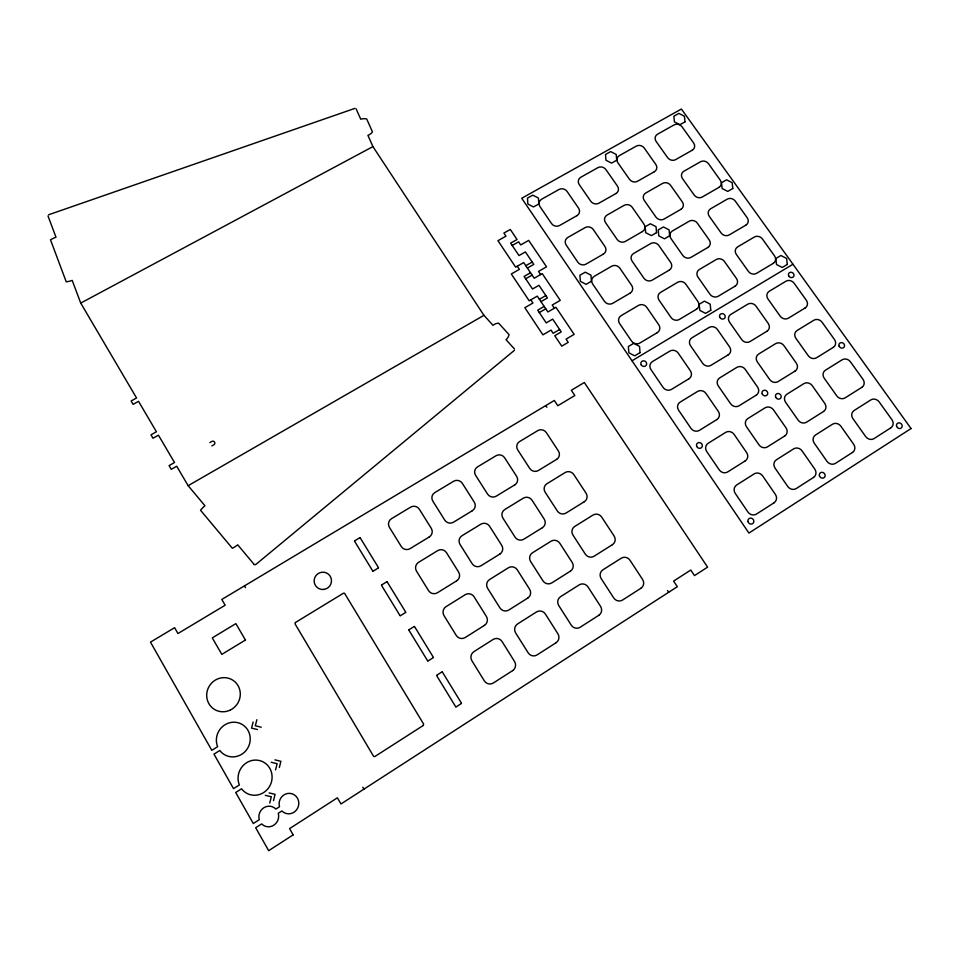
<?xml version="1.0" encoding="UTF-8"?>
<svg xmlns="http://www.w3.org/2000/svg" width="959" height="959" viewBox="0 0 959 959"><rect width="100%" height="100%" fill="white"/><g stroke="black" fill="none" stroke-linecap="round" stroke-linejoin="round"><path stroke-width="1.44" d="M273.519 800.621L275.101 794.352L269.107 792.913M275.581 769.873L277.139 763.676L271.181 762.237M269.731 803.043L271.313 796.761L265.319 795.323M279.345 767.5L280.903 761.302L274.945 759.864M253.14 722.019L251.558 728.121L257.48 729.547M256.892 719.694L255.31 725.783L261.232 727.21M514.408 350.323L255.669 564.599L254.315 564.599M423.267 725.472L423.626 724.093L344.557 593.297L343.49 593.189L295.444 622.487M295.396 622.511L295.036 623.877L373.662 756.447L374.861 756.519L423.231 725.495M456.052 706.939L461.399 703.51M436.693 675.256L442.039 671.875M427.978 661.003L433.324 657.634M408.918 629.799L414.24 626.479M400.335 615.75L405.657 612.453M381.55 585.014L386.873 581.753M373.099 571.168L378.409 567.944M354.59 540.888L359.901 537.699M632.005 360.776L792.961 264.252M559.636 329.512L553.163 333.3L551.029 330.1L542.926 334.847L524.849 307.707L532.94 303.02L530.818 299.855M539.306 312.55L545.767 308.798M539.39 299.28L545.839 295.552M540.984 301.665L547.421 297.925L538.958 285.303L532.521 289.019L524.093 276.432L530.531 272.74M544.173 306.412L537.711 310.165L546.222 322.907L552.684 319.131L561.243 331.91L554.77 335.71L561.746 346.151L568.219 342.339L566.074 339.126L574.141 334.379L555.944 307.288L547.889 311.975L537.28 296.127L529.2 300.79L511.303 273.986L519.37 269.371L517.273 266.242M47.998 215.943L55.994 237.221A25.306 23.04 -13.7 0 0 50.515 239.846L66.231 281.814A25.306 23.04 -13.7 0 0 72.213 280.412L80.724 303.08L136.55 397.973L131.131 400.982L133.109 404.35L138.528 401.33L156.425 431.766L150.995 434.823L152.996 438.227L158.427 435.17L174.514 462.514L169.072 465.618L171.265 469.347L176.708 466.23L188.144 485.686L483.947 315.331L492.986 325.305A9.818 9.266 20.6 0 1 498.644 323.171L509.061 334.643A9.818 9.266 20.6 0 1 506.016 339.666L514.48 348.992M527.378 268.052L533.791 264.372L525.4 251.917L518.987 255.562L510.644 243.13L517.057 239.498L510.296 229.465L503.895 233.073L505.968 236.166L497.949 240.685L515.666 267.165L523.698 262.574L534.211 278.23L542.231 273.627L560.248 300.383L552.204 305.046L554.338 308.223M525.664 278.793L532.101 275.101M209.829 442.602L211.831 441.452A2.014 1.93 -17.2 0 1 214.576 442.123A2.014 1.93 -17.2 0 1 213.821 444.784L211.807 445.935M525.796 265.703L532.221 262.035M512.214 245.456L518.615 241.824L520.701 244.929L528.697 240.397L546.534 266.818L538.526 271.409L540.636 274.55M80.724 303.08L372.931 146.607L483.947 315.331M48.633 214.768L354.914 108.379M188.144 485.686L204.974 505.765A26.313 25.449 -27.8 0 0 200.551 510.284L232.342 548.272A26.313 25.449 -27.8 0 0 237.712 544.82L254.195 564.491M545.779 405.573L546.87 407.227M667.536 590.516L668.699 592.266M360.176 537.771L378.481 567.656M387.148 581.825L405.729 612.166M414.528 626.539L433.384 657.335M442.327 671.947L461.471 703.211M354.53 541.176L372.811 571.108M381.478 585.302L400.047 615.678M408.846 630.087L427.69 660.931M436.621 675.556L455.753 706.867M244.449 585.889L245.504 587.687M362.802 787.231L363.929 789.149M356.137 108.87L360.752 119.228A9.482 8.595 7 0 1 366.71 119L372.452 131.863A9.482 8.595 7 0 1 367.908 135.327L372.931 146.607M293.142 834.869L268.676 850.681L255.681 827.749L261.663 823.913A10.381 9.842 -70.8 0 0 278.278 813.268L281.898 810.954A10.297 9.818 -72.4 0 0 297.889 807.658A10.297 9.818 -72.4 0 0 289.69 793.345A10.297 9.818 -72.4 0 0 279.501 806.759L275.88 809.072A10.381 9.842 -70.8 0 0 259.266 819.705L253.296 823.529L235.698 792.494L241.536 788.801A17.706 16.902 -67.2 0 0 270.162 785.301A17.706 16.902 -67.2 0 0 255.837 760.079A17.706 16.902 -67.2 0 0 239.354 784.953L233.517 788.634L213.965 754.134L219.791 750.501A17.514 16.771 -62 0 0 248.273 747.109A17.514 16.771 -62 0 0 234.128 722.199A17.514 16.771 -62 0 0 217.633 746.701L211.807 750.322L150.479 642.122L174.61 627.677L177.954 633.527L225.161 605.213L221.793 599.447L554.326 400.466L557.802 405.729L574.825 395.516L571.336 390.277L584.319 382.509L707.598 567.141L694.496 575.604L690.792 570.03L673.614 581.094L677.318 586.692L340.972 803.966L337.388 797.804L289.57 828.624L293.142 834.869M911.05 428.541L748.907 533.06L521.732 198.261L681.393 109.026L911.05 428.541M512.645 670.605L493.31 683.012A6.677 6.473 72.2 0 1 484.331 680.842L471.912 660.763A6.629 6.461 70.7 0 1 473.89 651.664L493.19 639.425A6.605 6.413 66.2 0 1 502.096 641.583L514.539 661.494A6.653 6.437 68.2 0 1 512.645 670.605M556.076 642.722L537.052 654.937A6.617 6.389 63.8 0 1 528.133 652.791L515.666 632.952A6.569 6.365 61.5 0 1 517.548 623.973L536.549 611.926A6.557 6.329 58.5 0 1 545.383 614.06L557.874 633.731A6.593 6.341 60.9 0 1 556.076 642.722M598.848 615.27L580.111 627.294A6.569 6.293 57.8 0 1 571.264 625.16L558.761 605.561A6.521 6.269 55.4 0 1 560.536 596.714L579.248 584.846A6.497 6.222 53.4 0 1 588.023 586.968L600.562 606.388A6.545 6.245 55.7 0 1 598.848 615.27M640.972 588.227L622.511 600.07A6.521 6.198 53.5 0 1 613.736 597.948L601.185 578.601A6.473 6.174 51.3 0 1 602.875 569.85L621.3 558.174A6.461 6.126 49.9 0 1 630.003 560.272L642.59 579.476A6.497 6.15 52 0 1 640.972 588.227M774.045 502.792L756.471 514.072A6.377 5.886 46.1 0 1 747.912 511.998L735.241 493.382A6.341 5.862 44.5 0 1 736.644 485.014L754.194 473.878A6.317 5.814 44 0 1 762.681 475.94L775.375 494.4A6.353 5.838 45.4 0 1 774.045 502.792M813.544 477.426L796.234 488.551A6.341 5.79 44.8 0 1 787.747 486.489L775.04 468.088A6.305 5.766 43.4 0 1 776.37 459.817L793.656 448.86A6.281 5.73 43 0 1 802.084 450.898L814.802 469.143A6.317 5.754 44.3 0 1 813.544 477.426M852.479 452.444L835.421 463.389A6.293 5.694 43.7 0 1 826.982 461.339L814.251 443.166A6.257 5.67 42.5 0 1 815.498 435.002L832.544 424.19A6.245 5.634 42.1 0 1 840.899 426.228L853.654 444.257A6.281 5.658 43.3 0 1 852.479 452.444M890.839 427.81L874.033 438.599A6.257 5.61 42.8 0 1 865.665 436.573L852.899 418.592A6.222 5.586 41.7 0 1 854.073 410.536L870.868 399.891A6.21 5.55 41.4 0 1 879.163 401.905L891.942 419.73A6.245 5.574 42.5 0 1 890.839 427.81M484.427 625.4L465.151 637.555A6.569 6.437 67.8 0 1 456.232 635.397L444.005 615.618A6.533 6.413 64.3 0 1 446.019 606.675L465.259 594.676A6.509 6.377 58.6 0 1 474.106 596.822L486.369 616.433A6.545 6.389 62.7 0 1 484.427 625.4M527.762 598.068L508.773 610.044A6.521 6.341 57.6 0 1 499.927 607.898L487.651 588.358A6.473 6.317 53.7 0 1 489.569 579.536L508.522 567.716A6.461 6.269 50.9 0 1 517.285 569.85L529.596 589.222A6.497 6.293 54.6 0 1 527.762 598.068M570.425 571.144L551.737 582.94A6.473 6.245 51.7 0 1 542.95 580.818L530.627 561.506A6.437 6.222 48.4 0 1 532.449 552.804L551.113 541.176A6.413 6.174 46.9 0 1 559.816 543.274L572.175 562.418A6.449 6.198 49.9 0 1 570.425 571.144M612.453 544.64L594.041 556.256A6.425 6.138 48.1 0 1 585.326 554.146L572.967 535.074A6.389 6.114 45.4 0 1 574.693 526.479L593.082 515.019A6.377 6.078 44.4 0 1 601.713 517.117L614.108 536.021A6.413 6.102 47 0 1 612.453 544.64M745.263 460.859L727.725 471.924A6.293 5.826 42.5 0 1 719.226 469.862L706.735 451.521A6.269 5.802 40.9 0 1 708.186 443.274L725.699 432.365A6.245 5.766 40.6 0 1 734.126 434.403L746.641 452.612A6.281 5.79 42.1 0 1 745.263 460.859M784.702 435.985L767.416 446.894A6.257 5.73 41.6 0 1 758.989 444.844L746.462 426.707A6.222 5.706 40.2 0 1 747.828 418.568L765.09 407.815A6.21 5.67 39.9 0 1 773.457 409.841L785.996 427.834A6.245 5.694 41.3 0 1 784.702 435.985M823.565 411.471L806.531 422.212A6.222 5.646 40.9 0 1 798.164 420.186L785.601 402.253A6.186 5.622 39.6 0 1 786.895 394.221L803.906 383.624A6.174 5.586 39.3 0 1 812.213 385.638L824.788 403.427A6.21 5.61 40.6 0 1 823.565 411.471M861.865 387.316L845.083 397.901A6.186 5.562 40.2 0 1 836.775 395.875L824.189 378.158A6.15 5.538 39.1 0 1 825.399 370.222L842.17 359.781A6.138 5.49 38.9 0 1 850.417 361.783L863.016 379.368A6.174 5.514 40 0 1 861.865 387.316M456.628 580.854L437.4 592.77A6.473 6.389 56.6 0 1 428.553 590.636L416.506 571.144A6.437 6.365 46.3 0 1 418.556 562.346L437.748 550.586A6.413 6.317 43.2 0 1 446.522 552.72L458.606 572.043A6.449 6.341 51.2 0 1 456.628 580.854M499.855 554.062L480.915 565.798A6.425 6.293 47.2 0 1 472.14 563.676L460.032 544.424A6.389 6.257 41.1 0 1 461.986 535.745L480.891 524.165A6.377 6.222 40.2 0 1 489.605 526.275L501.737 545.359A6.413 6.245 45.3 0 1 499.855 554.062M542.422 527.678L523.77 539.234A6.389 6.186 43.5 0 1 515.055 537.124L502.912 518.1A6.353 6.162 39.4 0 1 504.77 509.541L523.398 498.129A6.341 6.114 38.9 0 1 532.041 500.226L544.209 519.095A6.365 6.138 42.5 0 1 542.422 527.678M584.355 501.689L565.978 513.077A6.341 6.09 41.6 0 1 557.335 510.979L545.144 492.183A6.317 6.054 38.5 0 1 546.918 483.732L565.259 472.487A6.293 6.018 38.2 0 1 573.83 474.573L586.057 493.214A6.329 6.042 41 0 1 584.355 501.689M716.888 419.527L699.387 430.375A6.222 5.778 38.8 0 1 690.948 428.337L678.636 410.248A6.198 5.742 37.1 0 1 680.123 402.133L697.601 391.428A6.174 5.706 36.9 0 1 705.98 393.466L718.315 411.411A6.21 5.73 38.5 0 1 716.888 419.527M756.255 395.132L739.005 405.825A6.186 5.682 38.3 0 1 730.638 403.787L718.279 385.902A6.162 5.658 36.8 0 1 719.694 377.906L736.92 367.345A6.138 5.61 36.7 0 1 745.227 369.371L757.598 387.112A6.174 5.646 38.1 0 1 756.255 395.132M795.059 371.085L778.049 381.622A6.15 5.586 37.9 0 1 769.741 379.596L757.358 361.927A6.126 5.562 36.6 0 1 758.689 354.015L775.675 343.61A6.102 5.526 36.5 0 1 783.923 345.624L796.318 363.161A6.138 5.55 37.7 0 1 795.059 371.085M833.299 347.374L816.541 357.767A6.114 5.502 37.6 0 1 808.281 355.753L795.874 338.275A6.09 5.478 36.4 0 1 797.133 330.471L813.867 320.222A6.066 5.442 36.3 0 1 822.055 322.212L834.486 339.546A6.102 5.466 37.4 0 1 833.299 347.374M429.248 536.968L410.068 548.656A6.389 6.329 29 0 1 401.282 546.522L389.414 527.318A6.365 6.293 17.9 0 1 391.5 518.675L410.644 507.143A6.353 6.245 23 0 1 419.359 509.253L431.262 528.301A6.377 6.281 31.4 0 1 429.248 536.968M472.355 510.703L453.475 522.211A6.353 6.222 32.8 0 1 444.748 520.102L432.833 501.125A6.329 6.186 26.6 0 1 434.823 492.59L453.679 481.238A6.305 6.15 28.3 0 1 462.322 483.336L474.273 502.156A6.329 6.174 33.4 0 1 472.355 510.703M514.827 484.834L496.223 496.175A6.317 6.126 33.9 0 1 487.568 494.077L475.604 475.328A6.281 6.09 29.7 0 1 477.498 466.901L496.067 455.717A6.269 6.042 30.5 0 1 504.65 457.803L516.649 476.395A6.293 6.078 34.2 0 1 514.827 484.834M556.664 459.349L538.335 470.521A6.281 6.018 34.4 0 1 529.74 468.436L517.728 449.915A6.245 5.994 31.3 0 1 519.538 441.596L537.843 430.579A6.234 5.946 31.7 0 1 546.354 432.641L558.402 451.018A6.257 5.982 34.5 0 1 556.664 459.349M688.922 378.781L671.456 389.414A6.15 5.718 34.9 0 1 663.077 387.388L650.933 369.551A6.126 5.682 33.2 0 1 652.456 361.567L669.909 351.066A6.114 5.646 33.3 0 1 678.217 353.092L690.384 370.785A6.138 5.67 34.9 0 1 688.922 378.781M728.217 354.842L710.991 365.331A6.126 5.622 34.9 0 1 702.683 363.305L690.504 345.672A6.09 5.598 33.4 0 1 691.954 337.796L709.145 327.451A6.078 5.562 33.5 0 1 717.392 329.452L729.595 346.942A6.102 5.586 34.9 0 1 728.217 354.842M766.948 331.251L749.974 341.584A6.09 5.538 34.9 0 1 741.715 339.582L729.511 322.14A6.054 5.514 33.6 0 1 730.878 314.36L747.828 304.159A6.042 5.466 33.6 0 1 756.016 306.149L768.243 323.447A6.066 5.49 34.9 0 1 766.948 331.251M805.116 307.983L788.394 318.184A6.054 5.442 34.9 0 1 780.194 316.182L767.955 298.944A6.018 5.418 33.7 0 1 769.25 291.26L785.96 281.203A6.006 5.382 33.7 0 1 794.088 283.181L806.351 300.287A6.03 5.406 34.8 0 1 805.116 307.983M245.432 640.025L221.817 654.386L212.287 637.879L235.878 623.626L245.432 640.025M640.037 352.648L634.702 355.837L628.852 352.78L628.361 346.523L633.695 343.346L639.533 346.391L640.037 352.648M710.787 310.26L705.584 313.377L699.794 310.368L699.219 304.255L704.421 301.15L710.199 304.147L710.787 310.26M787.291 264.432L782.232 267.465L776.502 264.504L775.843 258.534L780.89 255.514L786.62 258.462L787.291 264.432M657.263 332.653L639.833 343.058A6.09 5.646 30.5 0 1 631.525 341.044L619.574 323.495A6.054 5.61 28.8 0 1 621.144 315.655L638.55 305.382A6.042 5.574 29.2 0 1 646.798 307.383L658.773 324.801A6.066 5.598 30.7 0 1 657.263 332.653M696.474 309.23L679.284 319.491A6.054 5.55 31 0 1 671.036 317.489L659.049 300.143A6.03 5.526 29.6 0 1 660.547 292.399L677.701 282.27A6.006 5.49 29.9 0 1 685.889 284.26L697.888 301.486A6.03 5.514 31.2 0 1 696.474 309.23M735.121 286.154L718.183 296.271A6.018 5.466 31.4 0 1 709.984 294.269L697.972 277.115A5.994 5.442 30.2 0 1 699.387 269.479L716.301 259.493A5.97 5.406 30.4 0 1 724.429 261.471L736.464 278.494A5.994 5.43 31.6 0 1 735.121 286.154M773.218 263.389L756.519 273.363A5.982 5.382 31.8 0 1 748.392 271.385L736.344 254.423A5.958 5.358 30.6 0 1 737.675 246.871L754.361 237.029A5.934 5.322 30.8 0 1 762.429 238.995L774.488 255.825A5.97 5.346 31.9 0 1 773.218 263.389M630.123 293.106L612.729 303.32A6.03 5.574 26.8 0 1 604.47 301.318L592.686 284.008A6.006 5.55 25.3 0 1 594.292 276.3L611.662 266.218A5.994 5.514 25.9 0 1 619.862 268.208L631.669 285.386A6.018 5.538 27.3 0 1 630.123 293.106M669.25 270.126L652.108 280.196A5.994 5.49 27.8 0 1 643.909 278.206L632.089 261.1A5.97 5.466 26.5 0 1 633.611 253.476L650.741 243.538A5.958 5.43 26.9 0 1 658.869 245.516L670.713 262.502A5.982 5.454 28.2 0 1 669.25 270.126M707.826 247.482L690.924 257.408A5.958 5.406 28.6 0 1 682.784 255.43L670.928 238.503A5.934 5.382 27.3 0 1 672.379 230.987L689.269 221.181A5.922 5.346 27.7 0 1 697.337 223.147L709.216 239.942A5.946 5.37 28.8 0 1 707.826 247.482M745.862 225.149L729.188 234.943A5.922 5.322 29.2 0 1 721.12 232.977L709.228 216.231A5.898 5.298 28 0 1 710.607 208.798L727.258 199.136A5.886 5.263 28.3 0 1 735.265 201.09L747.169 217.705A5.91 5.286 29.4 0 1 745.862 225.149M591.415 281.251L586.105 284.332L580.351 281.335L579.919 275.245L585.242 272.176L590.984 275.161L591.415 281.251M669.634 235.806L664.467 238.815L658.773 235.866L658.258 229.92L663.424 226.935L669.106 229.872L669.634 235.806M656.555 232.629L651.377 235.626L645.683 232.677L645.179 226.744L650.37 223.759L656.052 226.696L656.555 232.629M732.784 188.491L727.749 191.416L722.115 188.515L721.528 182.725L726.562 179.812L732.185 182.701L732.784 188.491M603.355 254.111L585.997 264.133A5.982 5.514 23.5 0 1 577.798 262.131L566.182 245.06A5.958 5.478 22.2 0 1 567.824 237.472L585.158 227.583A5.934 5.442 22.8 0 1 593.285 229.561L604.937 246.499A5.958 5.466 24.1 0 1 603.355 254.111M642.41 231.563L625.292 241.44A5.946 5.43 24.8 0 1 617.152 239.462L605.501 222.584A5.922 5.394 23.6 0 1 607.059 215.092L624.153 205.334A5.898 5.358 24.1 0 1 632.221 207.3L643.909 224.058A5.922 5.394 25.3 0 1 642.41 231.563M680.902 209.338L664.036 219.084A5.91 5.346 25.8 0 1 655.956 217.118L644.256 200.419A5.886 5.31 24.7 0 1 645.743 193.011L662.597 183.397A5.862 5.286 25.1 0 1 670.617 185.351L682.329 201.917A5.886 5.31 26.2 0 1 680.902 209.338M718.878 187.425L702.24 197.027A5.874 5.263 26.7 0 1 694.208 195.073L682.484 178.566A5.85 5.239 25.6 0 1 683.899 171.241L700.514 161.759A5.838 5.203 25.9 0 1 708.485 163.701L720.221 180.088A5.85 5.227 27 0 1 718.878 187.425M576.958 215.643L559.636 225.473A5.934 5.442 20.5 0 1 551.485 223.495L540.025 206.653A5.91 5.406 19.3 0 1 541.703 199.184L559.001 189.486A5.898 5.37 20.1 0 1 567.081 191.452L578.565 208.151A5.91 5.406 21.2 0 1 576.958 215.643M615.93 193.526L598.848 203.212A5.898 5.358 22 0 1 590.756 201.246L579.26 184.596A5.874 5.334 20.9 0 1 580.854 177.223L597.913 167.645A5.85 5.298 21.5 0 1 605.932 169.599L617.464 186.13A5.874 5.322 22.6 0 1 615.93 193.526M654.35 171.709L637.507 181.275A5.862 5.275 23.3 0 1 629.488 179.321L617.944 162.85A5.838 5.251 22.2 0 1 619.466 155.55L636.285 146.116A5.814 5.215 22.7 0 1 644.256 148.058L655.812 164.409A5.838 5.251 23.8 0 1 654.35 171.709M692.242 150.203L675.639 159.626A5.826 5.203 24.3 0 1 667.668 157.684L656.1 141.393A5.802 5.179 23.3 0 1 657.55 134.188L674.129 124.886A5.79 5.143 23.7 0 1 682.041 126.816L693.633 142.987A5.802 5.167 24.7 0 1 692.242 150.203M538.802 203.979L533.504 206.952L527.846 204.015L527.498 198.105L532.796 195.145L538.443 198.069L538.802 203.979M616.697 160.225L611.554 163.114L605.944 160.237L605.501 154.471L610.655 151.582L616.241 154.459L616.697 160.225M684.978 121.877L679.955 124.694L674.393 121.865L673.877 116.219L678.9 113.402L684.438 116.231L684.978 121.877M719.849 317.441A2.925 2.673 33 0 0 724.788 317.98A2.925 2.673 33 0 0 722.451 313.617A2.925 2.673 33 0 0 719.849 317.441M747.984 521.576A3.093 2.853 46.9 0 0 752.923 523.41A3.093 2.853 46.9 0 0 751.7 518.304A3.093 2.853 46.9 0 0 747.984 521.576M896.605 426.335A3.021 2.697 42.8 0 0 901.508 427.786A3.021 2.697 42.8 0 0 899.842 422.979A3.021 2.697 42.8 0 0 896.605 426.335M641.223 364.852A2.961 2.757 32.4 0 0 646.258 365.223A2.961 2.757 32.4 0 0 643.777 360.824A2.961 2.757 32.4 0 0 641.223 364.852M788.766 276.012A2.901 2.589 33.3 0 0 793.632 276.552A2.901 2.589 33.3 0 0 791.259 272.272A2.901 2.589 33.3 0 0 788.766 276.012M819.418 475.796A3.057 2.781 44.6 0 0 824.344 477.438A3.057 2.781 44.6 0 0 822.906 472.475A3.057 2.781 44.6 0 0 819.418 475.796M775.663 397.17A2.997 2.721 39.1 0 0 780.626 398.213A2.997 2.721 39.1 0 0 778.66 393.538A2.997 2.721 39.1 0 0 775.663 397.17M696.642 446.235A3.033 2.817 40.3 0 0 701.664 447.457A3.033 2.817 40.3 0 0 699.914 442.626A3.033 2.817 40.3 0 0 696.642 446.235M762.225 393.957A2.985 2.721 38.6 0 0 767.2 394.904A2.985 2.721 38.6 0 0 765.174 390.265A2.985 2.721 38.6 0 0 762.225 393.957M839.137 346.247A2.949 2.637 37.8 0 0 844.04 347.194A2.949 2.637 37.8 0 0 841.966 342.651A2.949 2.637 37.8 0 0 839.137 346.247M323.926 589.413A8.715 8.619 -39.4 0 0 329.716 575.52A8.715 8.619 -39.4 0 0 314.804 577.594A8.715 8.619 -39.4 0 0 323.926 589.413M230.364 710.02A17.262 16.603 -56.4 0 0 233.337 680.53A17.262 16.603 -56.4 0 0 206.772 693.561A17.262 16.603 -56.4 0 0 230.364 710.02"/></g></svg>
